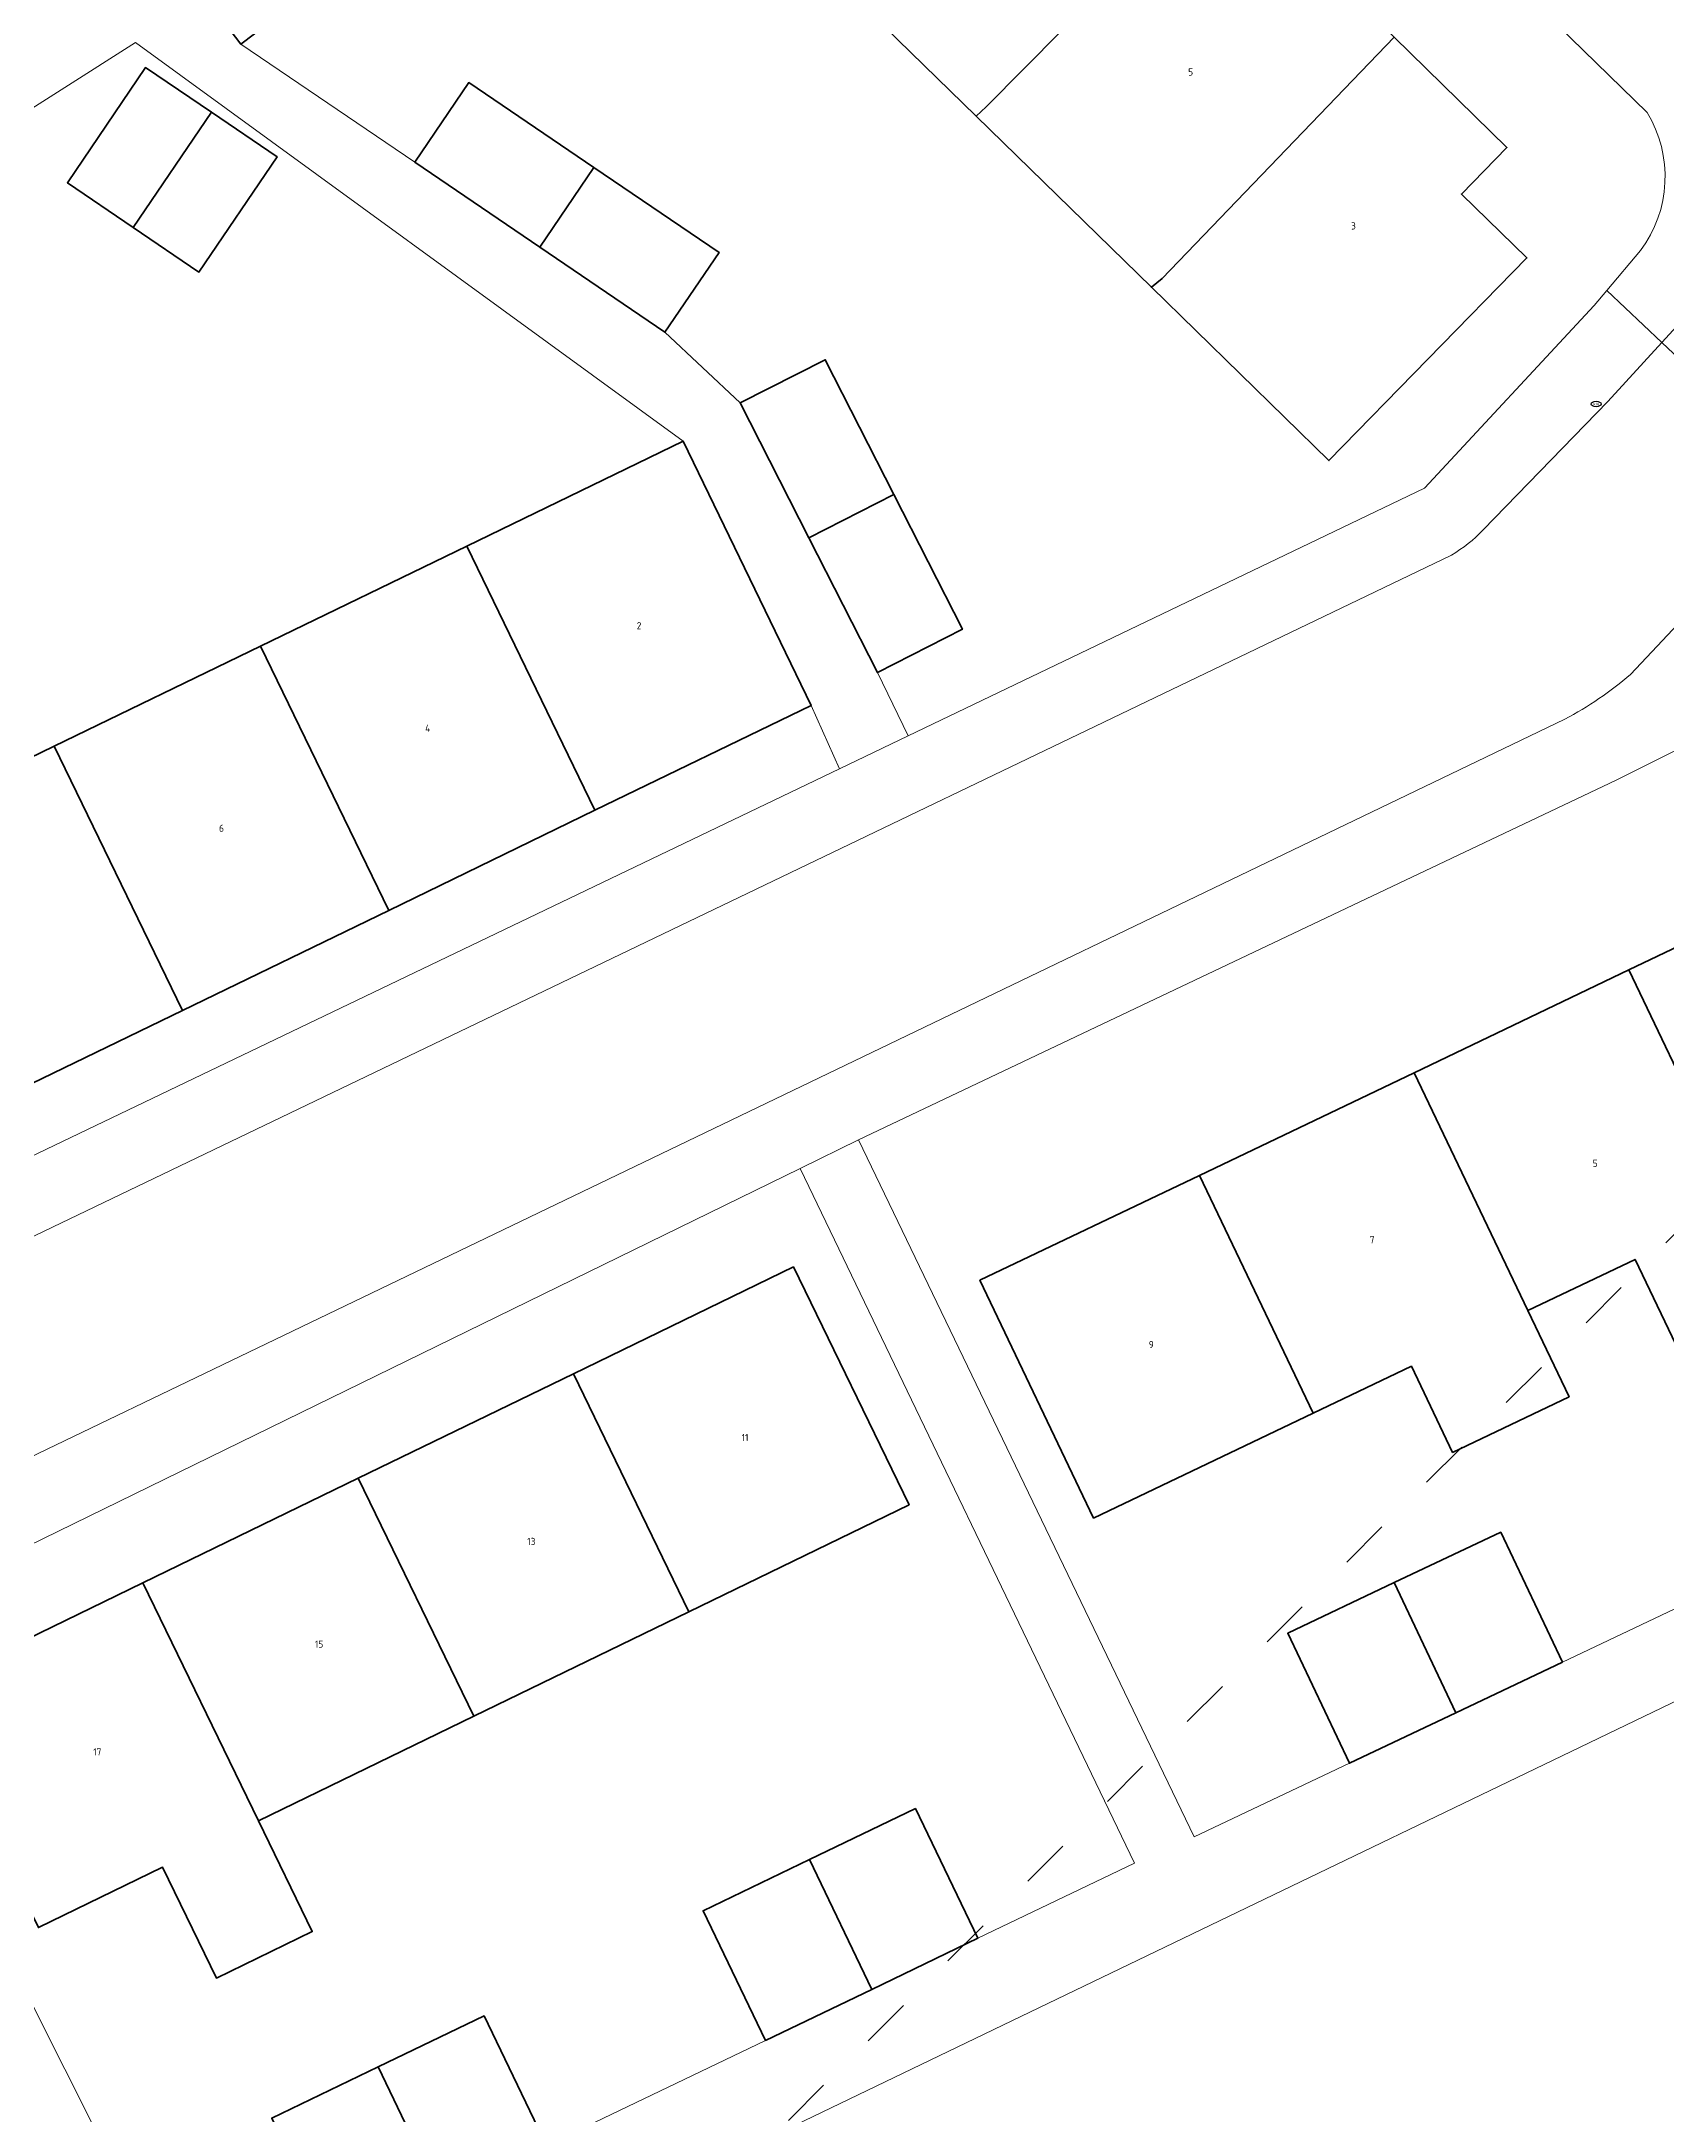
# Model space of a CAD drawing. Header units: metres. Extents: x 30438 to 30782, y 387448 to 387694.
# Drawn here: x 30544.8 to 30585.7, y 387500.5 to 387552.6 of the extents above; entities that cross this region are included whole.
import ezdxf
from ezdxf.enums import TextEntityAlignment as Align

# ---------------------------------------------------------------- set-up
doc = ezdxf.new("R2010")
doc.units = ezdxf.units.M
doc.linetypes.add('HIDDEN5', pattern=[2.8375, 1.25, -1.5875])
for name, color, linetype, lineweight in [('B-GV-IE-MEUBILAIR-S', 7, 'Continuous', 25), ('B-GV-OG-BEBOUWING-GV', 7, 'Continuous', 35), ('B-GV-OG-BEBOUWING-T18', 10, 'Continuous', 18), ('B-GV-OG-TERREIN_ERF-GV', 7, 'Continuous', 18), ('B-GV-VH-OPENVERHARDING_BETONSTRAATSTEEN-GV', 90, 'Continuous', 18), ('B-GV-VH-OPENVERHARDING_TEGEL-GV', 90, 'Continuous', 18)]:
    doc.layers.add(name, color=color, linetype=linetype, lineweight=lineweight)
doc.styles.add('NLCS-ISO', font='NLCS-ISO.ttf')
doc.styles.add('NLCS-ISO-M100-T18', font='NLCS-ISO.ttf', dxfattribs={"height": 0.18})

# ---------------------------------------------------------------- blocks, each defined once
blk = doc.blocks.new('SIE-MEUBILAIR_PUT_KOLK-SO')
blk.add_ellipse((0, 0), major_axis=(1.25, 0), ratio=0.54)
at = {"style": 'NLCS-ISO'}
blk.add_text('klk', height=0.75, dxfattribs=at).set_placement((0.03, 0), align=Align.MIDDLE_CENTER)

msp = doc.modelspace()

# ---------------------------------------------------------------- linework, layer by layer
at = {"linetype": 'HIDDEN5'}
msp.add_line((30710.96, 387647.669), (30510.96, 387447.669), dxfattribs=at)
at = {"layer": 'B-GV-OG-BEBOUWING-GV'}
for points in [[(30564.053, 387554.906), (30568.332, 387550.729), (30568.585, 387550.967), (30573.341, 387555.776), (30571.775, 387557.305), (30572.938, 387558.496), (30570.206, 387561.163)], [(30547.531, 387555.574), (30549.834, 387552.545), (30551.76, 387554.009), (30549.458, 387557.038)], [(30568.332, 387550.729), (30572.739, 387546.426), (30573.007, 387546.644), (30578.843, 387552.714), (30575.898, 387555.589), (30574.744, 387554.407), (30573.341, 387555.776), (30568.585, 387550.967)], [(30578.843, 387552.714), (30573.007, 387546.644), (30572.739, 387546.426), (30577.205, 387542.067), (30582.182, 387547.165), (30580.536, 387548.772), (30581.68, 387549.944)], [(30549.092, 387550.828), (30547.438, 387551.951), (30545.472, 387549.055), (30547.126, 387547.932)], [(30554.208, 387549.573), (30557.355, 387547.434), (30558.715, 387549.436), (30555.568, 387551.574)], [(30549.092, 387550.828), (30547.126, 387547.932), (30548.781, 387546.808), (30550.747, 387549.704)], [(30557.355, 387547.434), (30560.502, 387545.296), (30561.862, 387547.297), (30558.715, 387549.436)], [(30562.394, 387543.516), (30564.12, 387540.126), (30566.258, 387541.214), (30564.532, 387544.604)], [(30555.517, 387539.918), (30558.742, 387533.271), (30564.182, 387535.91), (30560.958, 387542.557)], [(30564.12, 387540.126), (30565.846, 387536.735), (30567.984, 387537.823), (30566.258, 387541.214)], [(30555.517, 387539.918), (30550.329, 387537.401), (30553.553, 387530.754), (30558.742, 387533.271)], [(30548.365, 387528.238), (30553.553, 387530.754), (30550.329, 387537.401), (30545.141, 387534.885)], [(30548.365, 387528.238), (30545.141, 387534.885), (30539.701, 387532.246), (30542.925, 387525.599)], [(30590.149, 387531.836), (30584.748, 387529.254), (30588.819, 387520.741), (30591.525, 387522.035), (30590.318, 387524.56), (30593.013, 387525.848)], [(30584.748, 387529.254), (30579.348, 387526.671), (30582.209, 387520.687), (30584.904, 387521.974), (30586.112, 387519.447), (30588.819, 387520.741)], [(30579.348, 387526.671), (30573.947, 387524.089), (30576.808, 387518.106), (30579.277, 387519.286), (30580.313, 387517.119), (30583.245, 387518.521), (30582.209, 387520.687)], [(30573.947, 387524.089), (30568.424, 387521.448), (30571.284, 387515.467), (30576.808, 387518.106)], [(30563.736, 387521.786), (30558.2, 387519.098), (30561.106, 387513.114), (30566.641, 387515.802)], [(30558.2, 387519.098), (30552.786, 387516.468), (30555.691, 387510.485), (30561.106, 387513.114)], [(30552.786, 387516.468), (30547.371, 387513.839), (30550.277, 387507.856), (30555.691, 387510.485)], [(30581.524, 387515.115), (30578.845, 387513.844), (30580.397, 387510.573), (30583.076, 387511.844)], [(30547.371, 387513.839), (30541.835, 387511.151), (30544.74, 387505.167), (30547.866, 387506.685), (30549.22, 387503.896), (30551.631, 387505.067), (30550.277, 387507.856)], [(30578.845, 387513.844), (30576.166, 387512.573), (30577.718, 387509.303), (30580.397, 387510.573)], [(30566.807, 387508.161), (30564.134, 387506.877), (30565.703, 387503.614), (30568.375, 387504.899)], [(30564.134, 387506.877), (30561.462, 387505.592), (30563.03, 387502.33), (30565.703, 387503.614)], [(30555.957, 387502.946), (30553.284, 387501.662), (30554.853, 387498.399), (30557.525, 387499.684)], [(30553.284, 387501.662), (30550.612, 387500.377), (30552.18, 387497.115), (30554.853, 387498.399)]]:
    msp.add_lwpolyline(points, close=True, dxfattribs=at)
at = {"layer": 'B-GV-OG-TERREIN_ERF-GV'}
for points in [[(30585.209, 387550.82), (30550.66, 387584.471), (30549.606, 387584.561), (30548.634, 387584.429)], [(30578.843, 387552.714), (30581.68, 387549.944), (30580.536, 387548.772), (30582.182, 387547.165), (30577.205, 387542.067), (30572.739, 387546.426), (30568.332, 387550.729), (30564.053, 387554.906)], [(30551.76, 387554.009), (30549.834, 387552.545), (30554.208, 387549.573), (30555.568, 387551.574), (30558.715, 387549.436), (30561.862, 387547.297), (30560.502, 387545.296), (30562.394, 387543.516), (30564.532, 387544.604), (30566.258, 387541.214), (30567.984, 387537.823), (30565.846, 387536.735), (30566.621, 387535.145), (30579.61, 387541.377), (30583.875, 387545.964), (30584.197, 387546.347), (30585.039, 387547.347)], [(30596.839, 387539.304), (30594.919, 387539.26), (30584.426, 387534.031), (30565.372, 387524.981), (30573.812, 387507.45), (30577.718, 387509.303), (30576.166, 387512.573), (30578.845, 387513.844), (30581.524, 387515.115), (30583.076, 387511.844), (30588.536, 387514.434), (30586.984, 387517.705), (30589.663, 387518.975), (30592.342, 387520.246)], [(30586.487, 387511.135), (30551.052, 387494.072), (30552.657, 387490.732), (30547.032, 387488.03), (30545.43, 387491.366), (30544.686, 387491.007), (30546.002, 387488.268), (30541.675, 387486.19), (30540.362, 387488.925), (30526.728, 387482.36), (30528.906, 387477.86), (30522.759, 387474.884), (30522.976, 387474.434), (30520.557, 387473.263), (30518.138, 387472.092), (30515.718, 387470.921), (30510.96, 387468.617)]]:
    msp.add_lwpolyline(points, dxfattribs=at)
for points in [[(30545.141, 387534.885), (30550.329, 387537.401), (30555.517, 387539.918), (30560.958, 387542.557), (30547.184, 387552.582), (30533.235, 387543.707), (30542.877, 387523.755), (30564.892, 387534.316), (30564.182, 387535.91), (30558.742, 387533.271), (30553.553, 387530.754), (30548.365, 387528.238), (30542.925, 387525.599), (30539.701, 387532.246)], [(30545.472, 387549.055), (30547.438, 387551.951), (30549.092, 387550.828), (30550.747, 387549.704), (30548.781, 387546.808), (30547.126, 387547.932)], [(30586.112, 387519.447), (30584.904, 387521.974), (30582.209, 387520.687), (30583.245, 387518.521), (30580.313, 387517.119), (30579.277, 387519.286), (30576.808, 387518.106), (30571.284, 387515.467), (30568.424, 387521.448), (30573.947, 387524.089), (30579.348, 387526.671), (30584.748, 387529.254), (30590.149, 387531.836), (30595.672, 387534.477), (30598.537, 387528.487), (30593.013, 387525.848), (30590.318, 387524.56), (30591.525, 387522.035), (30588.819, 387520.741)], [(30561.462, 387505.592), (30564.134, 387506.877), (30566.807, 387508.161), (30568.375, 387504.899), (30572.312, 387506.791), (30563.906, 387524.257), (30539.909, 387512.528), (30548.542, 387495.366), (30552.18, 387497.115), (30550.612, 387500.377), (30553.284, 387501.662), (30555.957, 387502.946), (30557.525, 387499.684), (30563.03, 387502.33)], [(30549.22, 387503.896), (30547.866, 387506.685), (30544.74, 387505.167), (30541.835, 387511.151), (30547.371, 387513.839), (30552.786, 387516.468), (30558.2, 387519.098), (30563.736, 387521.786), (30566.641, 387515.802), (30561.106, 387513.114), (30555.691, 387510.485), (30550.277, 387507.856), (30551.631, 387505.067)]]:
    msp.add_lwpolyline(points, close=True, dxfattribs=at)
msp.add_lwpolyline([(30585.039, 387547.347, 0.306793), (30585.209, 387550.82)], format="xyb", dxfattribs=at)
at = {"layer": 'B-GV-VH-OPENVERHARDING_BETONSTRAATSTEEN-GV'}
for points in [[(30586.239, 387545.759), (30585.581, 387545.041), (30589.326, 387541.508), (30590.646, 387542.911)], [(30584.792, 387536.688), (30589.326, 387541.508), (30585.581, 387545.041), (30584.215, 387543.551), (30581.084, 387540.322)], [(30580.283, 387539.692), (30510.96, 387506.392)], [(30510.96, 387500.848), (30583.138, 387535.562)]]:
    msp.add_lwpolyline(points, dxfattribs=at)
for points in [[(30581.084, 387540.322, -0.073248), (30580.283, 387539.692)], [(30583.138, 387535.562, 0.054129), (30584.792, 387536.688)]]:
    msp.add_lwpolyline(points, format="xyb", dxfattribs=at)
at = {"layer": 'B-GV-VH-OPENVERHARDING_TEGEL-GV'}
for points in [[(30550.785, 387586.888), (30548.634, 387584.429), (30549.606, 387584.561), (30550.66, 387584.471), (30585.209, 387550.82)], [(30510.96, 387529.578), (30532.065, 387543.021), (30541.725, 387523.202), (30542.877, 387523.755), (30533.235, 387543.707), (30547.184, 387552.582), (30560.958, 387542.557), (30564.182, 387535.91), (30564.892, 387534.316), (30566.621, 387535.145), (30565.846, 387536.735), (30564.12, 387540.126), (30562.394, 387543.516), (30560.502, 387545.296), (30557.355, 387547.434), (30554.208, 387549.573), (30549.834, 387552.545), (30547.531, 387555.574)], [(30585.039, 387547.347), (30584.197, 387546.347), (30585.581, 387545.041), (30586.239, 387545.759)], [(30581.084, 387540.322), (30584.215, 387543.551), (30585.581, 387545.041), (30584.197, 387546.347), (30583.875, 387545.964), (30579.61, 387541.377), (30566.621, 387535.145), (30564.892, 387534.316), (30542.877, 387523.755), (30541.725, 387523.202), (30510.96, 387508.443)], [(30590.646, 387542.911), (30589.326, 387541.508), (30584.792, 387536.688)], [(30563.906, 387524.257), (30565.372, 387524.981), (30584.426, 387534.031), (30594.919, 387539.26), (30597.35, 387541.777)], [(30510.96, 387506.392), (30580.283, 387539.692)], [(30583.138, 387535.562), (30510.96, 387500.848)], [(30588.536, 387514.434), (30583.076, 387511.844), (30580.397, 387510.573), (30577.718, 387509.303), (30573.812, 387507.45), (30565.372, 387524.981), (30563.906, 387524.257), (30572.312, 387506.791), (30568.375, 387504.899), (30565.703, 387503.614), (30563.03, 387502.33), (30557.525, 387499.684)], [(30510.96, 387498.548), (30513.329, 387499.674), (30514.673, 387500.297), (30538.016, 387511.64), (30539.909, 387512.528), (30563.906, 387524.257)], [(30510.96, 387474.711), (30513.322, 387475.872), (30515.742, 387477.043), (30518.161, 387478.214), (30520.58, 387479.385), (30526.728, 387482.36), (30540.362, 387488.925), (30540.29, 387489.074), (30544.616, 387491.152), (30544.686, 387491.007), (30545.43, 387491.366), (30545.361, 387491.51), (30550.985, 387494.212), (30551.052, 387494.072), (30586.487, 387511.135)]]:
    msp.add_lwpolyline(points, dxfattribs=at)
for points in [[(30585.209, 387550.82, -0.306793), (30585.039, 387547.347)], [(30580.283, 387539.692, 0.073248), (30581.084, 387540.322)], [(30584.792, 387536.688, -0.054129), (30583.138, 387535.562)]]:
    msp.add_lwpolyline(points, format="xyb", dxfattribs=at)
msp.add_lwpolyline([(30538.016, 387511.64), (30543.977, 387500.071), (30544.496, 387499.054), (30543.565, 387496.601), (30545.414, 387493.804), (30548.542, 387495.366), (30539.909, 387512.528)], close=True, dxfattribs=at)

# ---------------------------------------------------------------- block references
at = {"layer": 'B-GV-IE-MEUBILAIR-S', "xscale": 0.1, "yscale": 0.1, "zscale": 0.1}
msp.add_blockref('SIE-MEUBILAIR_PUT_KOLK-SO', (30583.925, 387543.49), dxfattribs=at)

# ---------------------------------------------------------------- texts
at = {"layer": 'B-GV-OG-BEBOUWING-T18', "style": 'NLCS-ISO-M100-T18'}
for s, p in [('5', (30573.726, 387551.841)), ('3', (30577.82, 387547.969)), ('2', (30559.85, 387537.914)), ('4', (30554.535, 387535.336)), ('6', (30549.347, 387532.82)), ('5', (30583.9, 387524.391)), ('7', (30578.289, 387522.47)), ('9', (30572.735, 387519.833)), ('11', (30562.517, 387517.497)), ('13', (30557.141, 387514.881)), ('15', (30551.802, 387512.297)), ('17', (30546.222, 387509.586))]:
    msp.add_text(s, height=0.18, dxfattribs=at).set_placement(p, align=Align.MIDDLE)

doc.saveas('drawing.dxf')
